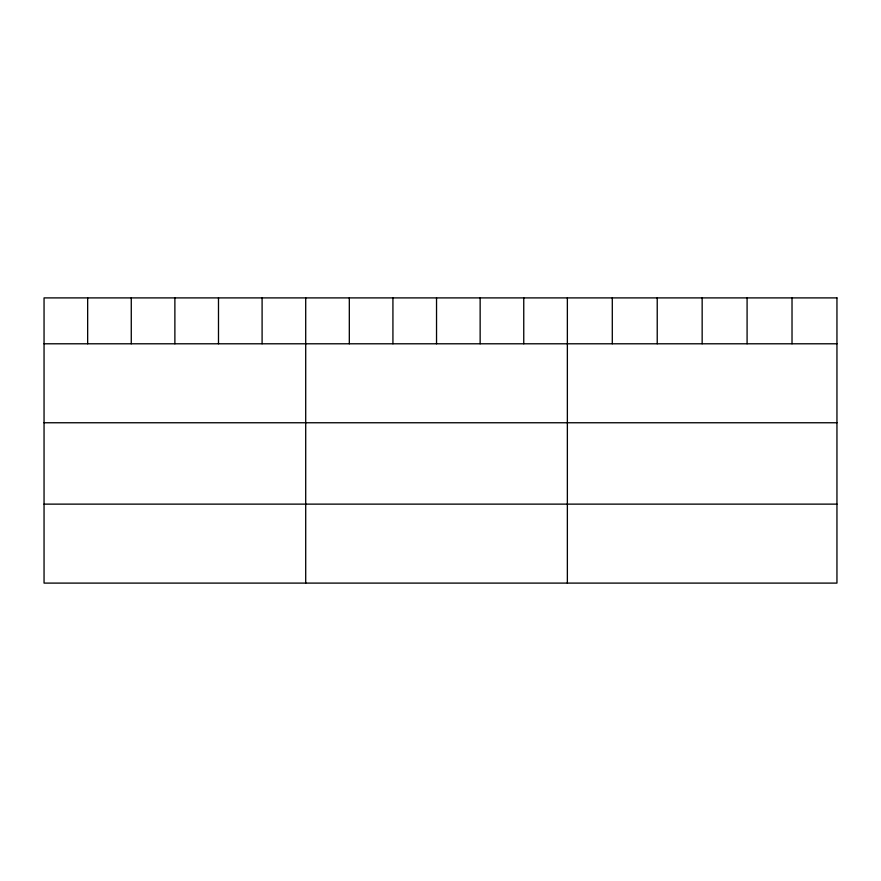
<?xml version="1.0" encoding="UTF-8"?>
<svg xmlns="http://www.w3.org/2000/svg" width="881" height="881" viewBox="0 0 881 881"><rect width="100%" height="100%" fill="white"/><g stroke="black" fill="none" stroke-linecap="round" stroke-linejoin="round"><path stroke-width="1.32" d="M44.05 343.788L836.95 343.788M44.05 422.759L836.95 422.759M44.05 504.13L836.95 504.13M792.019 297.899L792.019 343.788M747.088 297.899L747.088 343.788M702.157 297.899L702.157 343.788M657.226 297.899L657.226 343.788M612.295 297.899L612.295 343.788M567.364 297.899L567.364 583.101M523.755 297.899L523.755 343.788M480.145 297.899L480.145 343.788M436.536 297.899L436.536 343.788M392.926 297.899L392.926 343.788M349.317 297.899L349.317 343.788M305.707 297.899L305.707 583.101M262.098 297.899L262.098 343.788M218.488 297.899L218.488 343.788M174.879 297.899L174.879 343.788M131.269 297.899L131.269 343.788M87.659 297.899L87.659 343.788M836.95 297.899L44.05 297.899L44.05 583.101L836.95 583.101L836.95 297.899"/></g></svg>
